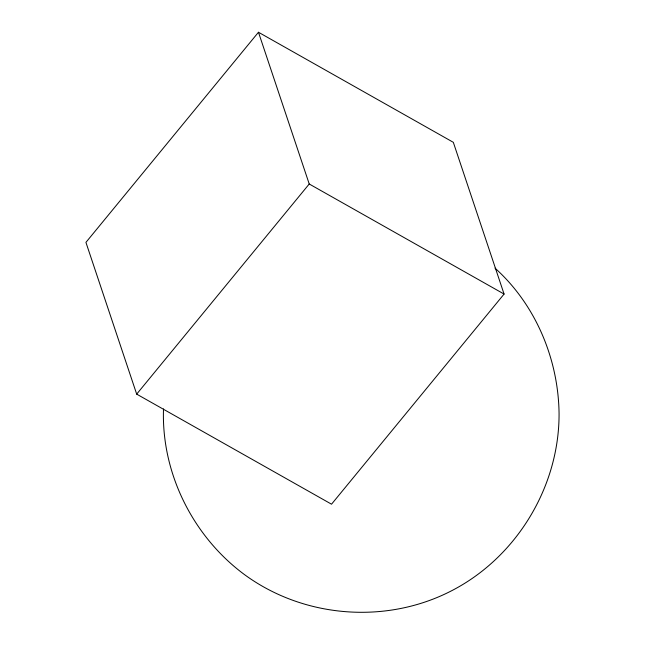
<?xml version="1.0" encoding="UTF-8"?>
<svg xmlns="http://www.w3.org/2000/svg" width="645" height="645" viewBox="0 0 645 645"><rect width="100%" height="100%" fill="white"/><g stroke="black" fill="none" stroke-linecap="round" stroke-linejoin="round"><path stroke-width="0.97" d="M163.508 408.914C161.234 473.196 193.057 536.721 244.721 574.776C303.86 617.991 385.791 624.497 450.976 591.078C516.234 557.804 559.191 487.136 559.07 413.929C558.489 359.346 535.785 304.771 494.989 268.11M258.468 32.25L85.93 242.375L136.684 394.127L331.53 504.197L504.076 294.064L453.322 142.319L258.468 32.25L309.229 183.994L504.076 294.064M136.684 394.127L309.229 183.994"/></g></svg>
